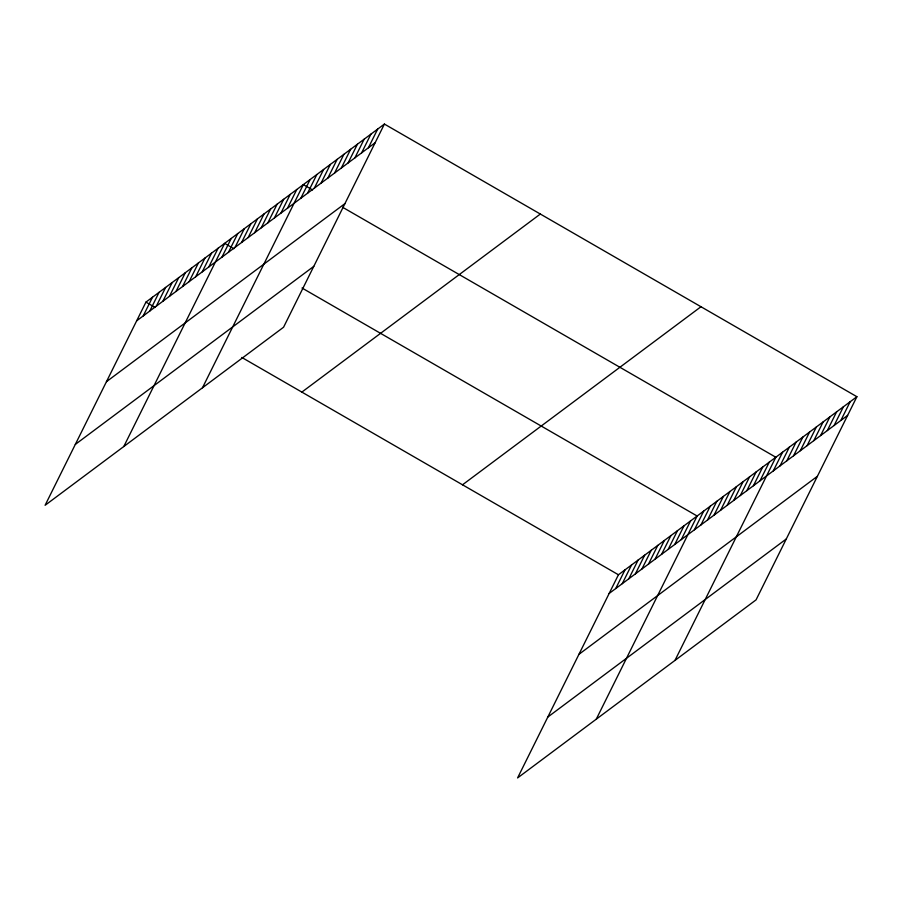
<?xml version="1.0" encoding="UTF-8"?>
<svg xmlns="http://www.w3.org/2000/svg" width="902" height="902" viewBox="0 0 902 902"><rect width="100%" height="100%" fill="white"/><g stroke="black" fill="none" stroke-linecap="round" stroke-linejoin="round"><path stroke-width="1.35" d="M384.41 124.07L145.944 302.125L45.1 505.289L283.566 327.234L384.41 124.07L856.9 396.711L756.056 599.875L517.59 777.93L618.434 574.766L856.9 396.711M143.226 315.925L152.506 297.232M149.788 311.032L159.068 292.338M156.339 306.128L165.618 287.445M162.901 301.234L172.181 282.54M169.463 296.341L178.743 277.647M176.014 291.436L185.293 272.754M182.576 286.543L191.855 267.849M189.138 281.649L198.406 262.956M195.689 276.756L204.968 258.062M202.251 271.852L211.53 253.169M208.802 266.958L218.081 248.264M123.788 446.535L224.643 243.371L233.877 248.704M221.926 257.16L231.205 238.478M228.477 252.267L237.756 233.573M235.039 247.374L244.318 228.68M241.601 242.48L250.869 223.786M248.151 237.576L257.431 218.893M254.714 232.682L263.993 213.988M261.264 227.789L270.544 209.095M267.826 222.884L277.106 204.202M274.388 217.991L283.656 199.297M280.939 213.097L290.218 194.404M287.501 208.193L296.781 189.51M202.488 387.77L303.331 184.617L312.577 189.939M300.817 198.26L310.096 179.566M307.571 193.208L316.85 174.526M314.324 188.168L323.604 169.475M321.078 183.117L330.357 164.435M327.843 178.077L337.123 159.383M334.597 173.037L343.876 154.343M341.351 167.986L350.63 149.292M348.104 162.946L357.384 144.252M354.869 157.895L364.149 139.212M361.623 152.855L370.902 134.161M368.377 147.804L377.656 129.121M615.716 588.566L624.996 569.872M622.279 583.662L631.547 564.979M628.829 578.768L638.109 560.074M635.391 573.875L644.671 555.181M641.942 568.97L651.221 550.288M648.504 564.077L657.783 545.394M655.066 559.184L664.346 540.49M661.617 554.29L670.896 535.596M668.179 549.386L677.458 530.703M674.741 544.492L684.009 525.798M681.292 539.599L690.571 520.905M596.278 719.165L697.133 516.012L302.023 288.02M694.405 529.801L703.684 511.118M700.967 524.908L710.246 506.214M707.529 520.014L716.797 501.32M714.08 515.11L723.359 496.427M720.642 510.216L729.921 491.522M727.192 505.323L736.472 486.629M733.754 500.418L743.034 481.736M740.317 495.525L749.596 476.842M746.867 490.632L756.147 471.938M753.429 485.738L762.709 467.044M759.991 480.834L769.259 462.151M674.978 660.411L775.821 457.246L342.602 207.268M773.296 470.9L782.575 452.206M780.061 465.849L789.34 447.155M786.815 460.809L796.094 442.115M793.568 455.758L802.848 437.075M800.322 450.718L809.601 432.024M807.087 445.667L816.366 426.984M813.841 440.627L823.12 421.933M820.594 435.576L829.874 416.893M827.348 430.536L836.628 411.842M834.113 425.496L843.393 406.802M840.867 420.445L850.146 401.751M136.676 320.819L375.131 142.764M106.447 381.693L344.914 203.638M75.317 444.415L313.783 266.361M301.866 392.099L540.332 214.045M462.512 484.802L700.978 306.736M609.154 593.46L847.621 415.405M578.937 654.333L817.404 476.279M547.807 717.056L786.273 538.99M145.944 302.125L155.189 307.458M241.815 357.451L618.434 574.766"/></g></svg>
